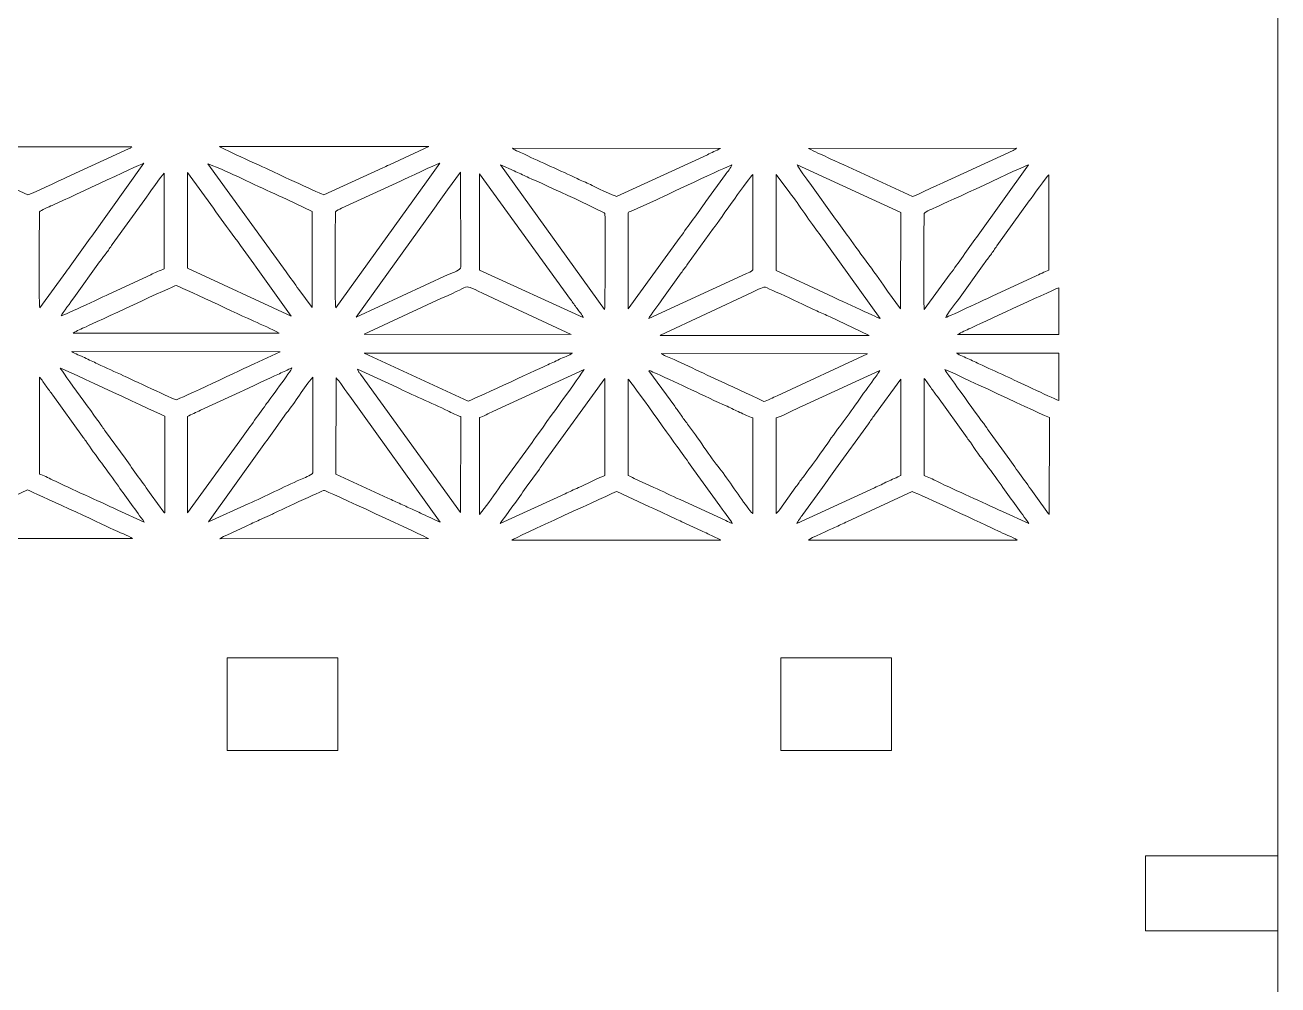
# Model space of a CAD drawing. Header units: inches. Extents: x -60.4 to -14.9, y -20.3 to 14.1.
# Drawn here: x -24.09 to -21.255, y -9.433 to -7.26 of the extents above; entities that cross this region are included whole.
import ezdxf

# ---------------------------------------------------------------- set-up
doc = ezdxf.new("R2010")
doc.units = ezdxf.units.IN
doc.header["$MEASUREMENT"] = 0
doc.layers.add('Master Desktop', color=7, linetype='Continuous', plot=False)

msp = doc.modelspace()

# ---------------------------------------------------------------- linework, layer by layer
at = {"layer": 'Master Desktop', "lineweight": 18}
msp.add_open_spline([(-21.2548, 10.7638), (-21.2548, 10.7638), (-21.2548, -11.49), (-21.2548, -11.49), (-21.2548, -11.49), (-21.2548, -11.49), (-21.2548, -11.6795), (-21.2548, -11.6795)], degree=3, knots=[0, 0, 0, 0, 0.333333, 0.333333, 0.333333, 0.333333, 1, 1, 1, 1], dxfattribs=at)
at = {"layer": 'Master Desktop', "color": 5, "lineweight": 9}
for points, knots in [([(-23.849, -7.5356), (-23.8515, -7.5383), (-23.8523, -7.5383), (-23.8564, -7.5402), (-23.8564, -7.5402), (-23.8564, -7.5402), (-23.9961, -7.6046), (-23.9961, -7.6046), (-23.9961, -7.6046), (-24.0101, -7.6108), (-24.08, -7.6445), (-24.084, -7.6444), (-24.084, -7.6444), (-24.084, -7.6444), (-24.2018, -7.5905), (-24.2018, -7.5905), (-24.2018, -7.5905), (-24.2226, -7.58), (-24.2574, -7.5659), (-24.2763, -7.5563), (-24.2763, -7.5563), (-24.2911, -7.5489), (-24.305, -7.5437), (-24.3191, -7.5357), (-24.3191, -7.5357), (-24.3191, -7.5357), (-23.849, -7.5356), (-23.849, -7.5356)], [0, 0, 0, 0, 0.125, 0.125, 0.125, 0.125, 0.25, 0.25, 0.25, 0.25, 0.375, 0.375, 0.375, 0.375, 0.5, 0.5, 0.5, 0.5, 0.625, 0.625, 0.625, 0.625, 0.75, 0.75, 0.75, 0.75, 1, 1, 1, 1]), ([(-23.2656, -7.5761), (-23.2717, -7.5787), (-23.2755, -7.5808), (-23.2809, -7.5834), (-23.2809, -7.5834), (-23.2809, -7.5834), (-23.4141, -7.6443), (-23.4141, -7.6443), (-23.4141, -7.6443), (-23.4158, -7.6443), (-23.5234, -7.5947), (-23.5328, -7.59), (-23.5328, -7.59), (-23.5396, -7.5865), (-23.6443, -7.5397), (-23.6503, -7.5346), (-23.6503, -7.5346), (-23.6503, -7.5346), (-23.1768, -7.5347), (-23.1768, -7.5347), (-23.1768, -7.5347), (-23.1768, -7.5347), (-23.2656, -7.5761), (-23.2656, -7.5761)], [0, 0, 0, 0, 0.142857, 0.142857, 0.142857, 0.142857, 0.285714, 0.285714, 0.285714, 0.285714, 0.428571, 0.428571, 0.428571, 0.428571, 0.571429, 0.571429, 0.571429, 0.571429, 0.714286, 0.714286, 0.714286, 0.714286, 1, 1, 1, 1]), ([(-22.5168, -7.5391), (-22.5261, -7.5443), (-22.5363, -7.5489), (-22.5462, -7.5533), (-22.5462, -7.5533), (-22.5462, -7.5533), (-22.7519, -7.6478), (-22.7519, -7.6478), (-22.7519, -7.6478), (-22.7554, -7.6479), (-22.804, -7.6249), (-22.8109, -7.6212), (-22.8109, -7.6212), (-22.8209, -7.6161), (-22.8315, -7.6123), (-22.841, -7.6076), (-22.841, -7.6076), (-22.8768, -7.5898), (-22.9258, -7.5697), (-22.9587, -7.5529), (-22.9587, -7.5529), (-22.965, -7.5498), (-22.983, -7.5431), (-22.987, -7.5389), (-22.987, -7.5389), (-22.987, -7.5389), (-22.5168, -7.5391), (-22.5168, -7.5391)], [0, 0, 0, 0, 0.125, 0.125, 0.125, 0.125, 0.25, 0.25, 0.25, 0.25, 0.375, 0.375, 0.375, 0.375, 0.5, 0.5, 0.5, 0.5, 0.625, 0.625, 0.625, 0.625, 0.75, 0.75, 0.75, 0.75, 1, 1, 1, 1]), ([(-21.8468, -7.5389), (-21.8494, -7.5416), (-21.8502, -7.5416), (-21.8543, -7.5435), (-21.8543, -7.5435), (-21.8543, -7.5435), (-21.994, -7.6079), (-21.994, -7.6079), (-21.994, -7.6079), (-22.0079, -7.6141), (-22.0779, -7.6479), (-22.0819, -7.6478), (-22.0819, -7.6478), (-22.0819, -7.6478), (-22.1997, -7.5939), (-22.1997, -7.5939), (-22.1997, -7.5939), (-22.2205, -7.5834), (-22.2553, -7.5692), (-22.2742, -7.5596), (-22.2742, -7.5596), (-22.2889, -7.5522), (-22.3029, -7.547), (-22.317, -7.539), (-22.317, -7.539), (-22.317, -7.539), (-21.8468, -7.5389), (-21.8468, -7.5389)], [0, 0, 0, 0, 0.125, 0.125, 0.125, 0.125, 0.25, 0.25, 0.25, 0.25, 0.375, 0.375, 0.375, 0.375, 0.5, 0.5, 0.5, 0.5, 0.625, 0.625, 0.625, 0.625, 0.75, 0.75, 0.75, 0.75, 1, 1, 1, 1]), ([(-24.0579, -7.683), (-24.0553, -7.6792), (-24.0348, -7.6708), (-24.0291, -7.6683), (-24.0291, -7.6683), (-24.0073, -7.6586), (-23.8349, -7.5774), (-23.8218, -7.5729), (-23.8218, -7.5729), (-23.8218, -7.5729), (-23.9394, -7.7375), (-23.9394, -7.7375), (-23.9394, -7.7375), (-23.9589, -7.7632), (-23.9804, -7.7962), (-23.9984, -7.8195), (-23.9984, -7.8195), (-23.9984, -7.8195), (-24.0573, -7.9004), (-24.0573, -7.9004), (-24.0573, -7.9004), (-24.0598, -7.8768), (-24.0579, -7.7219), (-24.0579, -7.6856), (-24.0579, -7.6856), (-24.0579, -7.6856), (-24.0579, -7.683), (-24.0579, -7.683)], [0, 0, 0, 0, 0.125, 0.125, 0.125, 0.125, 0.25, 0.25, 0.25, 0.25, 0.375, 0.375, 0.375, 0.375, 0.5, 0.5, 0.5, 0.5, 0.625, 0.625, 0.625, 0.625, 0.75, 0.75, 0.75, 0.75, 1, 1, 1, 1]), ([(-24.0089, -7.9185), (-24.0059, -7.9117), (-23.9858, -7.8855), (-23.9799, -7.8775), (-23.9799, -7.8775), (-23.9799, -7.8775), (-23.9216, -7.7962), (-23.9216, -7.7962), (-23.9216, -7.7962), (-23.9167, -7.7893), (-23.9121, -7.7832), (-23.907, -7.7765), (-23.907, -7.7765), (-23.902, -7.77), (-23.898, -7.7637), (-23.8929, -7.7565), (-23.8929, -7.7565), (-23.8929, -7.7565), (-23.8196, -7.6546), (-23.8196, -7.6546), (-23.8196, -7.6546), (-23.8122, -7.6449), (-23.7811, -7.6), (-23.7754, -7.5954), (-23.7754, -7.5954), (-23.7754, -7.5954), (-23.7754, -7.8117), (-23.7754, -7.8117), (-23.7754, -7.8117), (-23.7842, -7.8147), (-23.7974, -7.8209), (-23.8057, -7.825), (-23.8057, -7.825), (-23.8057, -7.825), (-23.8925, -7.8652), (-23.8925, -7.8652), (-23.8925, -7.8652), (-23.9042, -7.8703), (-24.0016, -7.9168), (-24.0089, -7.9185)], [0, 0, 0, 0, 0.090909, 0.090909, 0.090909, 0.090909, 0.181818, 0.181818, 0.181818, 0.181818, 0.272727, 0.272727, 0.272727, 0.272727, 0.363636, 0.363636, 0.363636, 0.363636, 0.454545, 0.454545, 0.454545, 0.454545, 0.545455, 0.545455, 0.545455, 0.545455, 0.636364, 0.636364, 0.636364, 0.636364, 0.727273, 0.727273, 0.727273, 0.727273, 0.818182, 0.818182, 0.818182, 0.818182, 1, 1, 1, 1]), ([(-23.7228, -7.5937), (-23.7228, -7.5937), (-23.6641, -7.6744), (-23.6641, -7.6744), (-23.6641, -7.6744), (-23.6338, -7.7178), (-23.5968, -7.7657), (-23.5673, -7.8083), (-23.5673, -7.8083), (-23.5673, -7.8083), (-23.4883, -7.9188), (-23.4883, -7.9188), (-23.4883, -7.9188), (-23.4883, -7.9188), (-23.723, -7.8102), (-23.723, -7.8102), (-23.723, -7.8102), (-23.723, -7.8102), (-23.7228, -7.5937), (-23.7228, -7.5937)], [0, 0, 0, 0, 0.166667, 0.166667, 0.166667, 0.166667, 0.333333, 0.333333, 0.333333, 0.333333, 0.5, 0.5, 0.5, 0.5, 0.666667, 0.666667, 0.666667, 0.666667, 1, 1, 1, 1]), ([(-23.4706, -7.8588), (-23.4802, -7.8451), (-23.4906, -7.8318), (-23.4998, -7.8183), (-23.4998, -7.8183), (-23.4998, -7.8183), (-23.6766, -7.5737), (-23.6766, -7.5737), (-23.6766, -7.5737), (-23.6766, -7.5737), (-23.6455, -7.5863), (-23.6455, -7.5863), (-23.6455, -7.5863), (-23.5984, -7.6077), (-23.5447, -7.6339), (-23.4986, -7.6541), (-23.4986, -7.6541), (-23.4986, -7.6541), (-23.4405, -7.6817), (-23.4405, -7.6817), (-23.4405, -7.6817), (-23.4405, -7.6817), (-23.4409, -7.8993), (-23.4409, -7.8993), (-23.4409, -7.8993), (-23.4409, -7.8993), (-23.4706, -7.8588), (-23.4706, -7.8588)], [0, 0, 0, 0, 0.125, 0.125, 0.125, 0.125, 0.25, 0.25, 0.25, 0.25, 0.375, 0.375, 0.375, 0.375, 0.5, 0.5, 0.5, 0.5, 0.625, 0.625, 0.625, 0.625, 0.75, 0.75, 0.75, 0.75, 1, 1, 1, 1]), ([(-23.3881, -7.683), (-23.3856, -7.6784), (-23.3789, -7.677), (-23.3739, -7.6747), (-23.3739, -7.6747), (-23.3739, -7.6747), (-23.2406, -7.613), (-23.2406, -7.613), (-23.2406, -7.613), (-23.2256, -7.6064), (-23.161, -7.5749), (-23.1519, -7.5728), (-23.1519, -7.5728), (-23.1611, -7.5872), (-23.1714, -7.6), (-23.1816, -7.6146), (-23.1816, -7.6146), (-23.1816, -7.6146), (-23.3873, -7.9003), (-23.3873, -7.9003), (-23.3873, -7.9003), (-23.3894, -7.8854), (-23.3881, -7.7152), (-23.3881, -7.6856), (-23.3881, -7.6856), (-23.3881, -7.6856), (-23.3881, -7.683), (-23.3881, -7.683)], [0, 0, 0, 0, 0.125, 0.125, 0.125, 0.125, 0.25, 0.25, 0.25, 0.25, 0.375, 0.375, 0.375, 0.375, 0.5, 0.5, 0.5, 0.5, 0.625, 0.625, 0.625, 0.625, 0.75, 0.75, 0.75, 0.75, 1, 1, 1, 1]), ([(-23.1639, -7.6744), (-23.1542, -7.6609), (-23.1442, -7.6471), (-23.1343, -7.633), (-23.1343, -7.633), (-23.1343, -7.633), (-23.1047, -7.5927), (-23.1047, -7.5927), (-23.1047, -7.5927), (-23.1047, -7.5927), (-23.1044, -7.8071), (-23.1044, -7.8071), (-23.1044, -7.8071), (-23.1044, -7.8152), (-23.1208, -7.8195), (-23.1328, -7.8248), (-23.1328, -7.8248), (-23.1328, -7.8248), (-23.3411, -7.9208), (-23.3411, -7.9208), (-23.3411, -7.9208), (-23.3411, -7.9208), (-23.1639, -7.6744), (-23.1639, -7.6744)], [0, 0, 0, 0, 0.142857, 0.142857, 0.142857, 0.142857, 0.285714, 0.285714, 0.285714, 0.285714, 0.428571, 0.428571, 0.428571, 0.428571, 0.571429, 0.571429, 0.571429, 0.571429, 0.714286, 0.714286, 0.714286, 0.714286, 1, 1, 1, 1]), ([(-23.0617, -7.5967), (-23.0617, -7.5967), (-22.856, -7.8808), (-22.856, -7.8808), (-22.856, -7.8808), (-22.8505, -7.8882), (-22.8466, -7.8946), (-22.8411, -7.9015), (-22.8411, -7.9015), (-22.837, -7.9066), (-22.8293, -7.9166), (-22.827, -7.9218), (-22.827, -7.9218), (-22.827, -7.9218), (-23.0617, -7.8144), (-23.0617, -7.8144), (-23.0617, -7.8144), (-23.0617, -7.8144), (-23.0617, -7.5967), (-23.0617, -7.5967)], [0, 0, 0, 0, 0.166667, 0.166667, 0.166667, 0.166667, 0.333333, 0.333333, 0.333333, 0.333333, 0.5, 0.5, 0.5, 0.5, 0.666667, 0.666667, 0.666667, 0.666667, 1, 1, 1, 1]), ([(-23.0141, -7.5763), (-23.0141, -7.5763), (-22.9837, -7.59), (-22.9837, -7.59), (-22.9837, -7.59), (-22.9786, -7.5925), (-22.9734, -7.5946), (-22.968, -7.597), (-22.968, -7.597), (-22.9626, -7.5995), (-22.9597, -7.6013), (-22.9537, -7.6038), (-22.9537, -7.6038), (-22.9428, -7.6084), (-22.7791, -7.6829), (-22.778, -7.6863), (-22.778, -7.6863), (-22.7775, -7.6878), (-22.7769, -7.8913), (-22.7789, -7.9037), (-22.7789, -7.9037), (-22.7789, -7.9037), (-23.0141, -7.5763), (-23.0141, -7.5763)], [0, 0, 0, 0, 0.142857, 0.142857, 0.142857, 0.142857, 0.285714, 0.285714, 0.285714, 0.285714, 0.428571, 0.428571, 0.428571, 0.428571, 0.571429, 0.571429, 0.571429, 0.571429, 0.714286, 0.714286, 0.714286, 0.714286, 1, 1, 1, 1]), ([(-22.7256, -7.6876), (-22.7256, -7.6826), (-22.7247, -7.6839), (-22.7201, -7.6818), (-22.7201, -7.6818), (-22.7201, -7.6818), (-22.668, -7.6582), (-22.668, -7.6582), (-22.668, -7.6582), (-22.6492, -7.6498), (-22.5008, -7.5797), (-22.4905, -7.5765), (-22.4905, -7.5765), (-22.4926, -7.582), (-22.5013, -7.5928), (-22.505, -7.598), (-22.505, -7.598), (-22.505, -7.598), (-22.5494, -7.6592), (-22.5494, -7.6592), (-22.5494, -7.6592), (-22.5676, -7.6858), (-22.5886, -7.7131), (-22.6078, -7.7404), (-22.6078, -7.7404), (-22.6078, -7.7404), (-22.7253, -7.9026), (-22.7253, -7.9026), (-22.7253, -7.9026), (-22.7253, -7.9026), (-22.7256, -7.6876), (-22.7256, -7.6876)], [0, 0, 0, 0, 0.111111, 0.111111, 0.111111, 0.111111, 0.222222, 0.222222, 0.222222, 0.222222, 0.333333, 0.333333, 0.333333, 0.333333, 0.444444, 0.444444, 0.444444, 0.444444, 0.555556, 0.555556, 0.555556, 0.555556, 0.666667, 0.666667, 0.666667, 0.666667, 0.777778, 0.777778, 0.777778, 0.777778, 1, 1, 1, 1]), ([(-22.6787, -7.9242), (-22.6755, -7.9166), (-22.6558, -7.8916), (-22.6493, -7.8821), (-22.6493, -7.8821), (-22.6493, -7.8821), (-22.6052, -7.8208), (-22.6052, -7.8208), (-22.6052, -7.8208), (-22.6004, -7.8139), (-22.5958, -7.8081), (-22.5908, -7.8011), (-22.5908, -7.8011), (-22.5908, -7.8011), (-22.5324, -7.7198), (-22.5324, -7.7198), (-22.5324, -7.7198), (-22.5161, -7.6991), (-22.4521, -7.6049), (-22.4431, -7.5982), (-22.4431, -7.5982), (-22.4431, -7.5982), (-22.4431, -7.8143), (-22.4431, -7.8143), (-22.4431, -7.8143), (-22.446, -7.8182), (-22.4529, -7.8201), (-22.4579, -7.8226), (-22.4579, -7.8226), (-22.4579, -7.8226), (-22.6787, -7.9242), (-22.6787, -7.9242)], [0, 0, 0, 0, 0.111111, 0.111111, 0.111111, 0.111111, 0.222222, 0.222222, 0.222222, 0.222222, 0.333333, 0.333333, 0.333333, 0.333333, 0.444444, 0.444444, 0.444444, 0.444444, 0.555556, 0.555556, 0.555556, 0.555556, 0.666667, 0.666667, 0.666667, 0.666667, 0.777778, 0.777778, 0.777778, 0.777778, 1, 1, 1, 1]), ([(-22.3907, -7.5982), (-22.3907, -7.5982), (-22.3593, -7.6395), (-22.3593, -7.6395), (-22.3593, -7.6395), (-22.3397, -7.6659), (-22.3114, -7.7085), (-22.2932, -7.7315), (-22.2932, -7.7315), (-22.2932, -7.7315), (-22.1551, -7.9242), (-22.1551, -7.9242), (-22.1551, -7.9242), (-22.1629, -7.922), (-22.2551, -7.8782), (-22.2736, -7.87), (-22.2736, -7.87), (-22.2736, -7.87), (-22.3907, -7.8156), (-22.3907, -7.8156), (-22.3907, -7.8156), (-22.3907, -7.8156), (-22.3907, -7.5982), (-22.3907, -7.5982)], [0, 0, 0, 0, 0.142857, 0.142857, 0.142857, 0.142857, 0.285714, 0.285714, 0.285714, 0.285714, 0.428571, 0.428571, 0.428571, 0.428571, 0.571429, 0.571429, 0.571429, 0.571429, 0.714286, 0.714286, 0.714286, 0.714286, 1, 1, 1, 1]), ([(-22.1082, -7.6844), (-22.1082, -7.6844), (-22.1087, -7.9026), (-22.1087, -7.9026), (-22.1087, -7.9026), (-22.1087, -7.9026), (-22.1383, -7.8621), (-22.1383, -7.8621), (-22.1383, -7.8621), (-22.1612, -7.8277), (-22.1995, -7.778), (-22.226, -7.7404), (-22.226, -7.7404), (-22.2358, -7.7264), (-22.2459, -7.7129), (-22.2559, -7.699), (-22.2559, -7.699), (-22.2559, -7.699), (-22.3146, -7.6181), (-22.3146, -7.6181), (-22.3146, -7.6181), (-22.3199, -7.6104), (-22.3413, -7.5818), (-22.3433, -7.5765), (-22.3433, -7.5765), (-22.3433, -7.5765), (-22.1082, -7.6844), (-22.1082, -7.6844)], [0, 0, 0, 0, 0.125, 0.125, 0.125, 0.125, 0.25, 0.25, 0.25, 0.25, 0.375, 0.375, 0.375, 0.375, 0.5, 0.5, 0.5, 0.5, 0.625, 0.625, 0.625, 0.625, 0.75, 0.75, 0.75, 0.75, 1, 1, 1, 1]), ([(-22.0558, -7.6863), (-22.0532, -7.6825), (-22.0327, -7.6741), (-22.027, -7.6716), (-22.027, -7.6716), (-22.0052, -7.662), (-21.8328, -7.5807), (-21.8197, -7.5763), (-21.8197, -7.5763), (-21.8197, -7.5763), (-21.9373, -7.7408), (-21.9373, -7.7408), (-21.9373, -7.7408), (-21.9568, -7.7665), (-21.9783, -7.7995), (-21.9963, -7.8228), (-21.9963, -7.8228), (-21.9963, -7.8228), (-22.0552, -7.9037), (-22.0552, -7.9037), (-22.0552, -7.9037), (-22.0577, -7.8801), (-22.0558, -7.7253), (-22.0558, -7.6889), (-22.0558, -7.6889), (-22.0558, -7.6889), (-22.0558, -7.6863), (-22.0558, -7.6863)], [0, 0, 0, 0, 0.125, 0.125, 0.125, 0.125, 0.25, 0.25, 0.25, 0.25, 0.375, 0.375, 0.375, 0.375, 0.5, 0.5, 0.5, 0.5, 0.625, 0.625, 0.625, 0.625, 0.75, 0.75, 0.75, 0.75, 1, 1, 1, 1]), ([(-22.0068, -7.9218), (-22.0038, -7.915), (-21.9837, -7.8888), (-21.9778, -7.8808), (-21.9778, -7.8808), (-21.9778, -7.8808), (-21.9195, -7.7995), (-21.9195, -7.7995), (-21.9195, -7.7995), (-21.9146, -7.7926), (-21.91, -7.7866), (-21.9049, -7.7799), (-21.9049, -7.7799), (-21.8999, -7.7733), (-21.8959, -7.767), (-21.8908, -7.7598), (-21.8908, -7.7598), (-21.8908, -7.7598), (-21.8175, -7.6579), (-21.8175, -7.6579), (-21.8175, -7.6579), (-21.8101, -7.6482), (-21.779, -7.6033), (-21.7733, -7.5987), (-21.7733, -7.5987), (-21.7733, -7.5987), (-21.7733, -7.8151), (-21.7733, -7.8151), (-21.7733, -7.8151), (-21.782, -7.8181), (-21.7953, -7.8242), (-21.8036, -7.8284), (-21.8036, -7.8284), (-21.8036, -7.8284), (-21.8904, -7.8686), (-21.8904, -7.8686), (-21.8904, -7.8686), (-21.9021, -7.8737), (-21.9995, -7.9201), (-22.0068, -7.9218)], [0, 0, 0, 0, 0.090909, 0.090909, 0.090909, 0.090909, 0.181818, 0.181818, 0.181818, 0.181818, 0.272727, 0.272727, 0.272727, 0.272727, 0.363636, 0.363636, 0.363636, 0.363636, 0.454545, 0.454545, 0.454545, 0.454545, 0.545455, 0.545455, 0.545455, 0.545455, 0.636364, 0.636364, 0.636364, 0.636364, 0.727273, 0.727273, 0.727273, 0.727273, 0.818182, 0.818182, 0.818182, 0.818182, 1, 1, 1, 1]), ([(-23.9818, -7.957), (-23.9733, -7.9522), (-23.9627, -7.9475), (-23.9523, -7.9427), (-23.9523, -7.9427), (-23.9337, -7.9342), (-23.7527, -7.8495), (-23.7485, -7.8496), (-23.7485, -7.8496), (-23.7444, -7.8497), (-23.5981, -7.9189), (-23.5726, -7.9301), (-23.5726, -7.9301), (-23.553, -7.9388), (-23.5338, -7.9478), (-23.5153, -7.957), (-23.5153, -7.957), (-23.5153, -7.957), (-23.9818, -7.957), (-23.9818, -7.957)], [0, 0, 0, 0, 0.166667, 0.166667, 0.166667, 0.166667, 0.333333, 0.333333, 0.333333, 0.333333, 0.5, 0.5, 0.5, 0.5, 0.666667, 0.666667, 0.666667, 0.666667, 1, 1, 1, 1]), ([(-23.1477, -7.8785), (-23.0684, -7.8461), (-23.1128, -7.842), (-23.0296, -7.8789), (-23.0296, -7.8789), (-23.0296, -7.8789), (-22.8541, -7.9603), (-22.8541, -7.9603), (-22.8541, -7.9603), (-22.8541, -7.9603), (-23.3232, -7.96), (-23.3232, -7.96), (-23.3232, -7.96), (-23.3232, -7.96), (-23.1477, -7.8785), (-23.1477, -7.8785)], [0, 0, 0, 0, 0.2, 0.2, 0.2, 0.2, 0.4, 0.4, 0.4, 0.4, 0.6, 0.6, 0.6, 0.6, 1, 1, 1, 1]), ([(-22.6531, -7.9624), (-22.6528, -7.9621), (-22.6523, -7.9618), (-22.6521, -7.9616), (-22.6521, -7.9616), (-22.6521, -7.9616), (-22.4455, -7.8652), (-22.4455, -7.8652), (-22.4455, -7.8652), (-22.4402, -7.8627), (-22.4202, -7.8527), (-22.4164, -7.8529), (-22.4164, -7.8529), (-22.4131, -7.8531), (-22.3112, -7.9009), (-22.2986, -7.9069), (-22.2986, -7.9069), (-22.288, -7.9119), (-22.2788, -7.9155), (-22.2685, -7.9207), (-22.2685, -7.9207), (-22.2685, -7.9207), (-22.1817, -7.9616), (-22.1817, -7.9616), (-22.1817, -7.9616), (-22.1816, -7.9614), (-22.181, -7.9621), (-22.1801, -7.9624), (-22.1801, -7.9624), (-22.1801, -7.9624), (-22.6531, -7.9624), (-22.6531, -7.9624)], [0, 0, 0, 0, 0.111111, 0.111111, 0.111111, 0.111111, 0.222222, 0.222222, 0.222222, 0.222222, 0.333333, 0.333333, 0.333333, 0.333333, 0.444444, 0.444444, 0.444444, 0.444444, 0.555556, 0.555556, 0.555556, 0.555556, 0.666667, 0.666667, 0.666667, 0.666667, 0.777778, 0.777778, 0.777778, 0.777778, 1, 1, 1, 1]), ([(-21.7507, -7.9603), (-21.8659, -7.9603), (-21.9797, -7.9603), (-21.9797, -7.9603), (-21.9797, -7.9603), (-21.9712, -7.9555), (-21.9606, -7.9509), (-21.9501, -7.946), (-21.9501, -7.946), (-21.9331, -7.9382), (-21.7788, -7.866), (-21.7507, -7.8544)], [0, 0, 0, 0, 0.25, 0.25, 0.25, 0.25, 0.5, 0.5, 0.5, 0.5, 1, 1, 1, 1]), ([(-23.5717, -8.0269), (-23.5915, -8.0354), (-23.7437, -8.108), (-23.7483, -8.108), (-23.7483, -8.108), (-23.7525, -8.108), (-23.8531, -8.0603), (-23.8672, -8.0539), (-23.8672, -8.0539), (-23.8869, -8.0449), (-23.9061, -8.0361), (-23.9262, -8.0267), (-23.9262, -8.0267), (-23.9361, -8.0221), (-23.9456, -8.0179), (-23.956, -8.0127), (-23.956, -8.0127), (-23.9641, -8.0087), (-23.9779, -8.004), (-23.9844, -7.9991), (-23.9844, -7.9991), (-23.9844, -7.9991), (-23.5127, -7.9997), (-23.5127, -7.9997), (-23.5127, -7.9997), (-23.5127, -7.9997), (-23.5717, -8.0269), (-23.5717, -8.0269)], [0, 0, 0, 0, 0.125, 0.125, 0.125, 0.125, 0.25, 0.25, 0.25, 0.25, 0.375, 0.375, 0.375, 0.375, 0.5, 0.5, 0.5, 0.5, 0.625, 0.625, 0.625, 0.625, 0.75, 0.75, 0.75, 0.75, 1, 1, 1, 1]), ([(-22.8515, -8.0027), (-22.8582, -8.0075), (-22.8726, -8.0123), (-22.8809, -8.0165), (-22.8809, -8.0165), (-22.8908, -8.0216), (-22.9008, -8.026), (-22.9108, -8.0305), (-22.9108, -8.0305), (-22.9359, -8.042), (-23.0839, -8.1113), (-23.0876, -8.1113), (-23.0876, -8.1113), (-23.0876, -8.1113), (-23.3232, -8.0024), (-23.3232, -8.0024), (-23.3232, -8.0024), (-23.3232, -8.0024), (-22.8515, -8.0027), (-22.8515, -8.0027)], [0, 0, 0, 0, 0.166667, 0.166667, 0.166667, 0.166667, 0.333333, 0.333333, 0.333333, 0.333333, 0.5, 0.5, 0.5, 0.5, 0.666667, 0.666667, 0.666667, 0.666667, 1, 1, 1, 1]), ([(-22.4183, -8.1124), (-22.422, -8.1092), (-22.4957, -8.0755), (-22.5053, -8.0713), (-22.5053, -8.0713), (-22.5477, -8.0525), (-22.5978, -8.0271), (-22.6365, -8.0106), (-22.6365, -8.0106), (-22.6415, -8.0085), (-22.6453, -8.007), (-22.65, -8.0034), (-22.65, -8.0034), (-22.65, -8.0034), (-22.1836, -8.0041), (-22.1836, -8.0041), (-22.1836, -8.0041), (-22.1836, -8.0041), (-22.3884, -8.0991), (-22.3884, -8.0991), (-22.3884, -8.0991), (-22.3965, -8.103), (-22.4103, -8.1099), (-22.4183, -8.1124)], [0, 0, 0, 0, 0.142857, 0.142857, 0.142857, 0.142857, 0.285714, 0.285714, 0.285714, 0.285714, 0.428571, 0.428571, 0.428571, 0.428571, 0.571429, 0.571429, 0.571429, 0.571429, 0.714286, 0.714286, 0.714286, 0.714286, 1, 1, 1, 1]), ([(-21.7507, -8.1098), (-21.771, -8.1016), (-21.8525, -8.0629), (-21.8651, -8.0572), (-21.8651, -8.0572), (-21.8848, -8.0482), (-21.904, -8.0394), (-21.9241, -8.0301), (-21.9241, -8.0301), (-21.9339, -8.0254), (-21.9435, -8.0212), (-21.9539, -8.016), (-21.9539, -8.016), (-21.962, -8.012), (-21.9758, -8.0074), (-21.9823, -8.0024), (-21.9823, -8.0024), (-21.9823, -8.0024), (-21.8672, -8.0026), (-21.7507, -8.0027)], [0, 0, 0, 0, 0.166667, 0.166667, 0.166667, 0.166667, 0.333333, 0.333333, 0.333333, 0.333333, 0.5, 0.5, 0.5, 0.5, 0.666667, 0.666667, 0.666667, 0.666667, 1, 1, 1, 1]), ([(-23.7744, -8.3642), (-23.7747, -8.3639), (-23.7751, -8.3636), (-23.7753, -8.3634), (-23.7753, -8.3634), (-23.7755, -8.3632), (-23.7759, -8.3629), (-23.7762, -8.3626), (-23.7762, -8.3626), (-23.7762, -8.3626), (-23.8052, -8.323), (-23.8052, -8.323), (-23.8052, -8.323), (-23.815, -8.3091), (-23.8241, -8.2956), (-23.8343, -8.2823), (-23.8343, -8.2823), (-23.8449, -8.2685), (-23.8535, -8.2547), (-23.8639, -8.2407), (-23.8639, -8.2407), (-23.8639, -8.2407), (-23.9085, -8.1797), (-23.9085, -8.1797), (-23.9085, -8.1797), (-23.9112, -8.176), (-23.9132, -8.1725), (-23.9159, -8.1687), (-23.9159, -8.1687), (-23.9266, -8.1534), (-24.007, -8.044), (-24.0106, -8.0365), (-24.0106, -8.0365), (-24.0026, -8.0387), (-23.7796, -8.1438), (-23.7742, -8.1451), (-23.7742, -8.1451), (-23.7742, -8.1451), (-23.7744, -8.3642), (-23.7744, -8.3642)], [0, 0, 0, 0, 0.090909, 0.090909, 0.090909, 0.090909, 0.181818, 0.181818, 0.181818, 0.181818, 0.272727, 0.272727, 0.272727, 0.272727, 0.363636, 0.363636, 0.363636, 0.363636, 0.454545, 0.454545, 0.454545, 0.454545, 0.545455, 0.545455, 0.545455, 0.545455, 0.636364, 0.636364, 0.636364, 0.636364, 0.727273, 0.727273, 0.727273, 0.727273, 0.818182, 0.818182, 0.818182, 0.818182, 1, 1, 1, 1]), ([(-23.723, -8.1461), (-23.7143, -8.1411), (-23.7033, -8.1366), (-23.6935, -8.1318), (-23.6935, -8.1318), (-23.6935, -8.1318), (-23.6046, -8.0907), (-23.6046, -8.0907), (-23.6046, -8.0907), (-23.5775, -8.0791), (-23.5427, -8.0612), (-23.5147, -8.0491), (-23.5147, -8.0491), (-23.5052, -8.045), (-23.4956, -8.0399), (-23.4863, -8.0362), (-23.4863, -8.0362), (-23.4882, -8.042), (-23.5397, -8.1112), (-23.5451, -8.1188), (-23.5451, -8.1188), (-23.5644, -8.1461), (-23.5844, -8.1725), (-23.6041, -8.2008), (-23.6041, -8.2008), (-23.6041, -8.2008), (-23.723, -8.3643), (-23.723, -8.3643), (-23.723, -8.3643), (-23.723, -8.3643), (-23.723, -8.1461), (-23.723, -8.1461)], [0, 0, 0, 0, 0.111111, 0.111111, 0.111111, 0.111111, 0.222222, 0.222222, 0.222222, 0.222222, 0.333333, 0.333333, 0.333333, 0.333333, 0.444444, 0.444444, 0.444444, 0.444444, 0.555556, 0.555556, 0.555556, 0.555556, 0.666667, 0.666667, 0.666667, 0.666667, 0.777778, 0.777778, 0.777778, 0.777778, 1, 1, 1, 1]), ([(-23.1335, -8.1334), (-23.1251, -8.1375), (-23.1122, -8.1439), (-23.1044, -8.1462), (-23.1044, -8.1462), (-23.1044, -8.1462), (-23.1048, -8.3635), (-23.1048, -8.3635), (-23.1048, -8.3635), (-23.1048, -8.3635), (-23.3313, -8.0503), (-23.3313, -8.0503), (-23.3313, -8.0503), (-23.3326, -8.0483), (-23.3338, -8.0467), (-23.3348, -8.0453), (-23.3348, -8.0453), (-23.3348, -8.0453), (-23.3382, -8.0391), (-23.3382, -8.0391), (-23.3382, -8.0391), (-23.3382, -8.0391), (-23.2492, -8.0798), (-23.2492, -8.0798), (-23.2492, -8.0798), (-23.2161, -8.0964), (-23.1696, -8.1157), (-23.1335, -8.1334)], [0, 0, 0, 0, 0.125, 0.125, 0.125, 0.125, 0.25, 0.25, 0.25, 0.25, 0.375, 0.375, 0.375, 0.375, 0.5, 0.5, 0.5, 0.5, 0.625, 0.625, 0.625, 0.625, 0.75, 0.75, 0.75, 0.75, 1, 1, 1, 1]), ([(-23.0616, -8.1485), (-23.0554, -8.1469), (-23.0389, -8.138), (-23.0317, -8.1347), (-23.0317, -8.1347), (-23.0317, -8.1347), (-22.8253, -8.0398), (-22.8253, -8.0398), (-22.8253, -8.0398), (-22.8292, -8.0478), (-22.9264, -8.1805), (-22.943, -8.2046), (-22.943, -8.2046), (-22.943, -8.2046), (-23.0022, -8.2864), (-23.0022, -8.2864), (-23.0022, -8.2864), (-23.0171, -8.3058), (-23.0318, -8.3293), (-23.0462, -8.3478), (-23.0462, -8.3478), (-23.0462, -8.3478), (-23.0617, -8.3675), (-23.0617, -8.3675), (-23.0617, -8.3675), (-23.0617, -8.3675), (-23.0616, -8.1485), (-23.0616, -8.1485)], [0, 0, 0, 0, 0.125, 0.125, 0.125, 0.125, 0.25, 0.25, 0.25, 0.25, 0.375, 0.375, 0.375, 0.375, 0.5, 0.5, 0.5, 0.5, 0.625, 0.625, 0.625, 0.625, 0.75, 0.75, 0.75, 0.75, 1, 1, 1, 1]), ([(-22.6201, -8.1228), (-22.6201, -8.1228), (-22.6783, -8.0428), (-22.6783, -8.0428), (-22.6783, -8.0428), (-22.6783, -8.0428), (-22.6767, -8.0418), (-22.6767, -8.0418), (-22.6767, -8.0418), (-22.6723, -8.0444), (-22.6675, -8.0463), (-22.6615, -8.0489), (-22.6615, -8.0489), (-22.6103, -8.0715), (-22.5538, -8.0997), (-22.5013, -8.123), (-22.5013, -8.123), (-22.4913, -8.1275), (-22.4827, -8.1321), (-22.4727, -8.1366), (-22.4727, -8.1366), (-22.4652, -8.14), (-22.4508, -8.1476), (-22.4431, -8.1491), (-22.4431, -8.1491), (-22.4431, -8.1491), (-22.4432, -8.3659), (-22.4432, -8.3659), (-22.4432, -8.3659), (-22.4435, -8.3656), (-22.444, -8.3653), (-22.4442, -8.3651), (-22.4442, -8.3651), (-22.4442, -8.3651), (-22.4469, -8.3628), (-22.4469, -8.3628), (-22.4469, -8.3628), (-22.4482, -8.3615), (-22.4476, -8.3619), (-22.4488, -8.3603), (-22.4488, -8.3603), (-22.4504, -8.3582), (-22.4507, -8.3578), (-22.4525, -8.3555), (-22.4525, -8.3555), (-22.4718, -8.331), (-22.4993, -8.2876), (-22.518, -8.2643), (-22.518, -8.2643), (-22.5391, -8.2383), (-22.5683, -8.1927), (-22.5909, -8.1634), (-22.5909, -8.1634), (-22.5965, -8.1561), (-22.6013, -8.1495), (-22.6058, -8.1427), (-22.6058, -8.1427), (-22.6107, -8.1354), (-22.6153, -8.1297), (-22.6201, -8.1228)], [0, 0, 0, 0, 0.0625, 0.0625, 0.0625, 0.0625, 0.125, 0.125, 0.125, 0.125, 0.1875, 0.1875, 0.1875, 0.1875, 0.25, 0.25, 0.25, 0.25, 0.3125, 0.3125, 0.3125, 0.3125, 0.375, 0.375, 0.375, 0.375, 0.4375, 0.4375, 0.4375, 0.4375, 0.5, 0.5, 0.5, 0.5, 0.5625, 0.5625, 0.5625, 0.5625, 0.625, 0.625, 0.625, 0.625, 0.6875, 0.6875, 0.6875, 0.6875, 0.75, 0.75, 0.75, 0.75, 0.8125, 0.8125, 0.8125, 0.8125, 0.875, 0.875, 0.875, 0.875, 1, 1, 1, 1]), ([(-22.3907, -8.1491), (-22.3813, -8.1473), (-22.3432, -8.1278), (-22.3314, -8.1225), (-22.3314, -8.1225), (-22.3314, -8.1225), (-22.1557, -8.0418), (-22.1557, -8.0418), (-22.1557, -8.0418), (-22.1578, -8.0457), (-22.1663, -8.0573), (-22.17, -8.0624), (-22.17, -8.0624), (-22.1925, -8.0926), (-22.2209, -8.1347), (-22.2429, -8.1634), (-22.2429, -8.1634), (-22.2653, -8.1925), (-22.2954, -8.2391), (-22.3164, -8.2651), (-22.3164, -8.2651), (-22.3221, -8.2722), (-22.3248, -8.2781), (-22.3307, -8.2851), (-22.3307, -8.2851), (-22.3367, -8.2922), (-22.3399, -8.2982), (-22.3457, -8.3056), (-22.3457, -8.3056), (-22.3457, -8.3056), (-22.382, -8.3563), (-22.382, -8.3563), (-22.382, -8.3563), (-22.3835, -8.3582), (-22.3839, -8.359), (-22.3856, -8.3612), (-22.3856, -8.3612), (-22.3856, -8.3612), (-22.3907, -8.3659), (-22.3907, -8.3659), (-22.3907, -8.3659), (-22.3907, -8.3659), (-22.3907, -8.1491), (-22.3907, -8.1491)], [0, 0, 0, 0, 0.083333, 0.083333, 0.083333, 0.083333, 0.166667, 0.166667, 0.166667, 0.166667, 0.25, 0.25, 0.25, 0.25, 0.333333, 0.333333, 0.333333, 0.333333, 0.416667, 0.416667, 0.416667, 0.416667, 0.5, 0.5, 0.5, 0.5, 0.583333, 0.583333, 0.583333, 0.583333, 0.666667, 0.666667, 0.666667, 0.666667, 0.75, 0.75, 0.75, 0.75, 0.833333, 0.833333, 0.833333, 0.833333, 1, 1, 1, 1]), ([(-21.7723, -8.3675), (-21.7726, -8.3673), (-21.773, -8.3669), (-21.7732, -8.3667), (-21.7732, -8.3667), (-21.7734, -8.3665), (-21.7738, -8.3662), (-21.7741, -8.366), (-21.7741, -8.366), (-21.7741, -8.366), (-21.8031, -8.3263), (-21.8031, -8.3263), (-21.8031, -8.3263), (-21.8129, -8.3124), (-21.822, -8.2989), (-21.8322, -8.2856), (-21.8322, -8.2856), (-21.8428, -8.2718), (-21.8513, -8.258), (-21.8618, -8.2441), (-21.8618, -8.2441), (-21.8618, -8.2441), (-21.9064, -8.183), (-21.9064, -8.183), (-21.9064, -8.183), (-21.909, -8.1793), (-21.9111, -8.1759), (-21.9138, -8.172), (-21.9138, -8.172), (-21.9245, -8.1567), (-22.0049, -8.0474), (-22.0085, -8.0398), (-22.0085, -8.0398), (-22.0005, -8.042), (-21.7775, -8.1471), (-21.7721, -8.1485), (-21.7721, -8.1485), (-21.7721, -8.1485), (-21.7723, -8.3675), (-21.7723, -8.3675)], [0, 0, 0, 0, 0.090909, 0.090909, 0.090909, 0.090909, 0.181818, 0.181818, 0.181818, 0.181818, 0.272727, 0.272727, 0.272727, 0.272727, 0.363636, 0.363636, 0.363636, 0.363636, 0.454545, 0.454545, 0.454545, 0.454545, 0.545455, 0.545455, 0.545455, 0.545455, 0.636364, 0.636364, 0.636364, 0.636364, 0.727273, 0.727273, 0.727273, 0.727273, 0.818182, 0.818182, 0.818182, 0.818182, 1, 1, 1, 1]), ([(-24.0574, -8.057), (-24.0522, -8.0626), (-24.0479, -8.0701), (-24.0428, -8.077), (-24.0428, -8.077), (-24.0372, -8.0844), (-24.0332, -8.0903), (-24.0277, -8.0976), (-24.0277, -8.0976), (-24.0277, -8.0976), (-23.9604, -8.1913), (-23.9604, -8.1913), (-23.9604, -8.1913), (-23.9581, -8.1945), (-23.9553, -8.1977), (-23.9531, -8.2011), (-23.9531, -8.2011), (-23.9323, -8.2323), (-23.9016, -8.2714), (-23.8792, -8.3038), (-23.8792, -8.3038), (-23.8604, -8.3308), (-23.8384, -8.3598), (-23.8208, -8.3851), (-23.8208, -8.3851), (-23.8208, -8.3851), (-23.8801, -8.3581), (-23.8801, -8.3581), (-23.8801, -8.3581), (-23.9275, -8.3356), (-23.9828, -8.3117), (-24.0289, -8.2893), (-24.0289, -8.2893), (-24.0378, -8.2849), (-24.0495, -8.2791), (-24.0579, -8.2764), (-24.0579, -8.2764), (-24.0579, -8.2764), (-24.0574, -8.057), (-24.0574, -8.057)], [0, 0, 0, 0, 0.090909, 0.090909, 0.090909, 0.090909, 0.181818, 0.181818, 0.181818, 0.181818, 0.272727, 0.272727, 0.272727, 0.272727, 0.363636, 0.363636, 0.363636, 0.363636, 0.454545, 0.454545, 0.454545, 0.454545, 0.545455, 0.545455, 0.545455, 0.545455, 0.636364, 0.636364, 0.636364, 0.636364, 0.727273, 0.727273, 0.727273, 0.727273, 0.818182, 0.818182, 0.818182, 0.818182, 1, 1, 1, 1]), ([(-23.5574, -8.22), (-23.5482, -8.206), (-23.5375, -8.1927), (-23.5276, -8.1786), (-23.5276, -8.1786), (-23.5276, -8.1786), (-23.4983, -8.1379), (-23.4983, -8.1379), (-23.4983, -8.1379), (-23.4812, -8.1166), (-23.4577, -8.0783), (-23.4394, -8.0572), (-23.4394, -8.0572), (-23.4394, -8.0572), (-23.4393, -8.2734), (-23.4393, -8.2734), (-23.4393, -8.2734), (-23.4393, -8.2773), (-23.4475, -8.2797), (-23.4522, -8.282), (-23.4522, -8.282), (-23.4576, -8.2845), (-23.4612, -8.2861), (-23.4669, -8.2886), (-23.4669, -8.2886), (-23.506, -8.3058), (-23.5454, -8.3262), (-23.5854, -8.3437), (-23.5854, -8.3437), (-23.5854, -8.3437), (-23.6755, -8.3845), (-23.6755, -8.3845), (-23.6755, -8.3845), (-23.6755, -8.3845), (-23.5574, -8.22), (-23.5574, -8.22)], [0, 0, 0, 0, 0.1, 0.1, 0.1, 0.1, 0.2, 0.2, 0.2, 0.2, 0.3, 0.3, 0.3, 0.3, 0.4, 0.4, 0.4, 0.4, 0.5, 0.5, 0.5, 0.5, 0.6, 0.6, 0.6, 0.6, 0.7, 0.7, 0.7, 0.7, 0.8, 0.8, 0.8, 0.8, 1, 1, 1, 1]), ([(-23.3866, -8.0588), (-23.3819, -8.062), (-23.3606, -8.0928), (-23.3557, -8.0999), (-23.3557, -8.0999), (-23.3557, -8.0999), (-23.1508, -8.3851), (-23.1508, -8.3851), (-23.1508, -8.3851), (-23.1645, -8.3801), (-23.1829, -8.3701), (-23.1955, -8.3646), (-23.1955, -8.3646), (-23.2013, -8.3621), (-23.2046, -8.3607), (-23.2101, -8.358), (-23.2101, -8.358), (-23.2208, -8.3528), (-23.2299, -8.349), (-23.2401, -8.3443), (-23.2401, -8.3443), (-23.2501, -8.3397), (-23.259, -8.3353), (-23.269, -8.3308), (-23.269, -8.3308), (-23.269, -8.3308), (-23.3869, -8.2768), (-23.3869, -8.2768), (-23.3869, -8.2768), (-23.3869, -8.2768), (-23.3866, -8.0588), (-23.3866, -8.0588)], [0, 0, 0, 0, 0.111111, 0.111111, 0.111111, 0.111111, 0.222222, 0.222222, 0.222222, 0.222222, 0.333333, 0.333333, 0.333333, 0.333333, 0.444444, 0.444444, 0.444444, 0.444444, 0.555556, 0.555556, 0.555556, 0.555556, 0.666667, 0.666667, 0.666667, 0.666667, 0.777778, 0.777778, 0.777778, 0.777778, 1, 1, 1, 1]), ([(-23.0152, -8.3884), (-22.9972, -8.3629), (-22.9752, -8.3338), (-22.9562, -8.3063), (-22.9562, -8.3063), (-22.9562, -8.3063), (-22.9263, -8.2649), (-22.9263, -8.2649), (-22.9263, -8.2649), (-22.921, -8.2574), (-22.9167, -8.251), (-22.9114, -8.2442), (-22.9114, -8.2442), (-22.9114, -8.2442), (-22.778, -8.0603), (-22.778, -8.0603), (-22.778, -8.0603), (-22.778, -8.0603), (-22.778, -8.2797), (-22.778, -8.2797), (-22.778, -8.2797), (-22.788, -8.2829), (-22.8244, -8.301), (-22.8379, -8.307), (-22.8379, -8.307), (-22.8489, -8.3118), (-22.8581, -8.3163), (-22.8679, -8.3208), (-22.8679, -8.3208), (-22.8679, -8.3208), (-23.0152, -8.3884), (-23.0152, -8.3884)], [0, 0, 0, 0, 0.111111, 0.111111, 0.111111, 0.111111, 0.222222, 0.222222, 0.222222, 0.222222, 0.333333, 0.333333, 0.333333, 0.333333, 0.444444, 0.444444, 0.444444, 0.444444, 0.555556, 0.555556, 0.555556, 0.555556, 0.666667, 0.666667, 0.666667, 0.666667, 0.777778, 0.777778, 0.777778, 0.777778, 1, 1, 1, 1]), ([(-22.7254, -8.0614), (-22.7199, -8.066), (-22.6189, -8.2086), (-22.6069, -8.2245), (-22.6069, -8.2245), (-22.5967, -8.238), (-22.5878, -8.2524), (-22.5774, -8.2662), (-22.5774, -8.2662), (-22.5774, -8.2662), (-22.518, -8.3479), (-22.518, -8.3479), (-22.518, -8.3479), (-22.5154, -8.3517), (-22.5133, -8.3551), (-22.5106, -8.3589), (-22.5106, -8.3589), (-22.5054, -8.3663), (-22.4917, -8.3822), (-22.49, -8.3886), (-22.49, -8.3886), (-22.495, -8.3868), (-22.4993, -8.3841), (-22.5047, -8.3817), (-22.5047, -8.3817), (-22.5047, -8.3817), (-22.6081, -8.3339), (-22.6081, -8.3339), (-22.6081, -8.3339), (-22.6285, -8.325), (-22.6469, -8.3156), (-22.667, -8.3067), (-22.667, -8.3067), (-22.667, -8.3067), (-22.7116, -8.2863), (-22.7116, -8.2863), (-22.7116, -8.2863), (-22.7174, -8.2838), (-22.7201, -8.2816), (-22.7256, -8.2795), (-22.7256, -8.2795), (-22.7256, -8.2795), (-22.7254, -8.0614), (-22.7254, -8.0614)], [0, 0, 0, 0, 0.083333, 0.083333, 0.083333, 0.083333, 0.166667, 0.166667, 0.166667, 0.166667, 0.25, 0.25, 0.25, 0.25, 0.333333, 0.333333, 0.333333, 0.333333, 0.416667, 0.416667, 0.416667, 0.416667, 0.5, 0.5, 0.5, 0.5, 0.583333, 0.583333, 0.583333, 0.583333, 0.666667, 0.666667, 0.666667, 0.666667, 0.75, 0.75, 0.75, 0.75, 0.833333, 0.833333, 0.833333, 0.833333, 1, 1, 1, 1]), ([(-22.3438, -8.3886), (-22.3428, -8.385), (-22.3335, -8.3726), (-22.3301, -8.3677), (-22.3301, -8.3677), (-22.3301, -8.3677), (-22.2858, -8.3066), (-22.2858, -8.3066), (-22.2858, -8.3066), (-22.2753, -8.2933), (-22.2665, -8.2788), (-22.2562, -8.2651), (-22.2562, -8.2651), (-22.2562, -8.2651), (-22.1818, -8.1627), (-22.1818, -8.1627), (-22.1818, -8.1627), (-22.1771, -8.156), (-22.1731, -8.1496), (-22.1677, -8.1427), (-22.1677, -8.1427), (-22.1677, -8.1427), (-22.1082, -8.0614), (-22.1082, -8.0614), (-22.1082, -8.0614), (-22.1082, -8.0614), (-22.1082, -8.2795), (-22.1082, -8.2795), (-22.1082, -8.2795), (-22.1139, -8.2816), (-22.1169, -8.284), (-22.1232, -8.2867), (-22.1232, -8.2867), (-22.1278, -8.2886), (-22.1338, -8.2911), (-22.138, -8.2931), (-22.138, -8.2931), (-22.1487, -8.2982), (-22.1573, -8.3026), (-22.1678, -8.3072), (-22.1678, -8.3072), (-22.1678, -8.3072), (-22.3438, -8.3886), (-22.3438, -8.3886)], [0, 0, 0, 0, 0.083333, 0.083333, 0.083333, 0.083333, 0.166667, 0.166667, 0.166667, 0.166667, 0.25, 0.25, 0.25, 0.25, 0.333333, 0.333333, 0.333333, 0.333333, 0.416667, 0.416667, 0.416667, 0.416667, 0.5, 0.5, 0.5, 0.5, 0.583333, 0.583333, 0.583333, 0.583333, 0.666667, 0.666667, 0.666667, 0.666667, 0.75, 0.75, 0.75, 0.75, 0.833333, 0.833333, 0.833333, 0.833333, 1, 1, 1, 1]), ([(-22.0553, -8.0603), (-22.0501, -8.0659), (-22.0458, -8.0734), (-22.0406, -8.0803), (-22.0406, -8.0803), (-22.0351, -8.0878), (-22.0311, -8.0937), (-22.0256, -8.1009), (-22.0256, -8.1009), (-22.0256, -8.1009), (-21.9583, -8.1946), (-21.9583, -8.1946), (-21.9583, -8.1946), (-21.956, -8.1978), (-21.9532, -8.2011), (-21.951, -8.2044), (-21.951, -8.2044), (-21.9302, -8.2356), (-21.8995, -8.2747), (-21.8771, -8.3071), (-21.8771, -8.3071), (-21.8583, -8.3341), (-21.8363, -8.3632), (-21.8186, -8.3884), (-21.8186, -8.3884), (-21.8186, -8.3884), (-21.878, -8.3614), (-21.878, -8.3614), (-21.878, -8.3614), (-21.9253, -8.339), (-21.9807, -8.3151), (-22.0268, -8.2926), (-22.0268, -8.2926), (-22.0357, -8.2882), (-22.0474, -8.2824), (-22.0558, -8.2797), (-22.0558, -8.2797), (-22.0558, -8.2797), (-22.0553, -8.0603), (-22.0553, -8.0603)], [0, 0, 0, 0, 0.090909, 0.090909, 0.090909, 0.090909, 0.181818, 0.181818, 0.181818, 0.181818, 0.272727, 0.272727, 0.272727, 0.272727, 0.363636, 0.363636, 0.363636, 0.363636, 0.454545, 0.454545, 0.454545, 0.454545, 0.545455, 0.545455, 0.545455, 0.545455, 0.636364, 0.636364, 0.636364, 0.636364, 0.727273, 0.727273, 0.727273, 0.727273, 0.818182, 0.818182, 0.818182, 0.818182, 1, 1, 1, 1]), ([(-24.3194, -8.4225), (-24.3163, -8.4188), (-24.2684, -8.3976), (-24.2608, -8.3942), (-24.2608, -8.3942), (-24.2509, -8.3897), (-24.2408, -8.3849), (-24.2309, -8.3804), (-24.2309, -8.3804), (-24.2309, -8.3804), (-24.0851, -8.3123), (-24.0851, -8.3123), (-24.0851, -8.3123), (-24.0649, -8.3201), (-23.9201, -8.3877), (-23.8907, -8.4019), (-23.8907, -8.4019), (-23.8789, -8.4075), (-23.8562, -8.416), (-23.8473, -8.4223), (-23.8473, -8.4223), (-23.8473, -8.4223), (-24.3194, -8.4225), (-24.3194, -8.4225)], [0, 0, 0, 0, 0.142857, 0.142857, 0.142857, 0.142857, 0.285714, 0.285714, 0.285714, 0.285714, 0.428571, 0.428571, 0.428571, 0.428571, 0.571429, 0.571429, 0.571429, 0.571429, 0.714286, 0.714286, 0.714286, 0.714286, 1, 1, 1, 1]), ([(-23.6414, -8.4177), (-23.6385, -8.4164), (-23.6367, -8.4159), (-23.634, -8.4146), (-23.634, -8.4146), (-23.634, -8.4146), (-23.5896, -8.3941), (-23.5896, -8.3941), (-23.5896, -8.3941), (-23.5793, -8.389), (-23.5698, -8.3847), (-23.5596, -8.3802), (-23.5596, -8.3802), (-23.5596, -8.3802), (-23.5306, -8.3668), (-23.5306, -8.3668), (-23.5306, -8.3668), (-23.524, -8.3636), (-23.4164, -8.3129), (-23.4128, -8.3132), (-23.4128, -8.3132), (-23.4121, -8.3132), (-23.1834, -8.4177), (-23.1775, -8.4223), (-23.1775, -8.4223), (-23.1775, -8.4223), (-23.6493, -8.4226), (-23.6493, -8.4226), (-23.6493, -8.4226), (-23.6493, -8.4226), (-23.6414, -8.4177), (-23.6414, -8.4177)], [0, 0, 0, 0, 0.111111, 0.111111, 0.111111, 0.111111, 0.222222, 0.222222, 0.222222, 0.222222, 0.333333, 0.333333, 0.333333, 0.333333, 0.444444, 0.444444, 0.444444, 0.444444, 0.555556, 0.555556, 0.555556, 0.555556, 0.666667, 0.666667, 0.666667, 0.666667, 0.777778, 0.777778, 0.777778, 0.777778, 1, 1, 1, 1]), ([(-22.9886, -8.4256), (-22.982, -8.421), (-22.7618, -8.3199), (-22.7508, -8.3157), (-22.7508, -8.3157), (-22.7508, -8.3157), (-22.6774, -8.3503), (-22.6774, -8.3503), (-22.6774, -8.3503), (-22.6712, -8.3532), (-22.6686, -8.354), (-22.6629, -8.3569), (-22.6629, -8.3569), (-22.6629, -8.3569), (-22.6186, -8.3776), (-22.6186, -8.3776), (-22.6186, -8.3776), (-22.6135, -8.3802), (-22.6093, -8.3818), (-22.604, -8.3842), (-22.604, -8.3842), (-22.604, -8.3842), (-22.5597, -8.4049), (-22.5597, -8.4049), (-22.5597, -8.4049), (-22.5549, -8.407), (-22.55, -8.4091), (-22.5451, -8.4114), (-22.5451, -8.4114), (-22.5451, -8.4114), (-22.5192, -8.4235), (-22.5192, -8.4235), (-22.5192, -8.4235), (-22.5166, -8.4252), (-22.5184, -8.4236), (-22.5165, -8.4258), (-22.5165, -8.4258), (-22.5165, -8.4258), (-22.9886, -8.4256), (-22.9886, -8.4256)], [0, 0, 0, 0, 0.090909, 0.090909, 0.090909, 0.090909, 0.181818, 0.181818, 0.181818, 0.181818, 0.272727, 0.272727, 0.272727, 0.272727, 0.363636, 0.363636, 0.363636, 0.363636, 0.454545, 0.454545, 0.454545, 0.454545, 0.545455, 0.545455, 0.545455, 0.545455, 0.636364, 0.636364, 0.636364, 0.636364, 0.727273, 0.727273, 0.727273, 0.727273, 0.818182, 0.818182, 0.818182, 0.818182, 1, 1, 1, 1]), ([(-22.3173, -8.4258), (-22.3142, -8.4221), (-22.2662, -8.4009), (-22.2587, -8.3975), (-22.2587, -8.3975), (-22.2488, -8.393), (-22.2387, -8.3882), (-22.2287, -8.3837), (-22.2287, -8.3837), (-22.2287, -8.3837), (-22.083, -8.3157), (-22.083, -8.3157), (-22.083, -8.3157), (-22.0628, -8.3234), (-21.918, -8.391), (-21.8885, -8.4052), (-21.8885, -8.4052), (-21.8768, -8.4108), (-21.8541, -8.4193), (-21.8452, -8.4257), (-21.8452, -8.4257), (-21.8452, -8.4257), (-22.3173, -8.4258), (-22.3173, -8.4258)], [0, 0, 0, 0, 0.142857, 0.142857, 0.142857, 0.142857, 0.285714, 0.285714, 0.285714, 0.285714, 0.428571, 0.428571, 0.428571, 0.428571, 0.571429, 0.571429, 0.571429, 0.571429, 0.714286, 0.714286, 0.714286, 0.714286, 1, 1, 1, 1]), ([(-23.6328, -8.6924), (-23.6328, -8.6924), (-23.3828, -8.6924), (-23.3828, -8.6924), (-23.3828, -8.6924), (-23.3828, -8.6924), (-23.3828, -8.9019), (-23.3828, -8.9019), (-23.3828, -8.9019), (-23.3828, -8.9019), (-23.6328, -8.9019), (-23.6328, -8.9019), (-23.6328, -8.9019), (-23.6328, -8.9019), (-23.6328, -8.6924), (-23.6328, -8.6924)], [0, 0, 0, 0, 0.2, 0.2, 0.2, 0.2, 0.4, 0.4, 0.4, 0.4, 0.6, 0.6, 0.6, 0.6, 1, 1, 1, 1]), ([(-22.3796, -8.6924), (-22.3796, -8.6924), (-22.1296, -8.6924), (-22.1296, -8.6924), (-22.1296, -8.6924), (-22.1296, -8.6924), (-22.1296, -8.9019), (-22.1296, -8.9019), (-22.1296, -8.9019), (-22.1296, -8.9019), (-22.3796, -8.9019), (-22.3796, -8.9019), (-22.3796, -8.9019), (-22.3796, -8.9019), (-22.3796, -8.6924), (-22.3796, -8.6924)], [0, 0, 0, 0, 0.2, 0.2, 0.2, 0.2, 0.4, 0.4, 0.4, 0.4, 0.6, 0.6, 0.6, 0.6, 1, 1, 1, 1])]:
    msp.add_open_spline(points, degree=3, knots=knots, dxfattribs=at)
for points in [[(-21.7507, -7.8544), (-21.7507, -7.8544), (-21.7507, -7.9603), (-21.7507, -7.9603)], [(-21.7507, -8.0027), (-21.7507, -8.0027), (-21.7507, -8.1098), (-21.7507, -8.1098)]]:
    msp.add_open_spline(points, degree=3, dxfattribs=at)
at = {"layer": 'Master Desktop', "lineweight": 9}
msp.add_open_spline([(-21.5548, -9.1405), (-21.5548, -9.1405), (-21.2548, -9.1405), (-21.2548, -9.1405), (-21.2548, -9.1405), (-21.2548, -9.1405), (-21.2548, -9.3105), (-21.2548, -9.3105), (-21.2548, -9.3105), (-21.2548, -9.3105), (-21.5548, -9.3105), (-21.5548, -9.3105), (-21.5548, -9.3105), (-21.5548, -9.3105), (-21.5548, -9.1405), (-21.5548, -9.1405)], degree=3, knots=[0, 0, 0, 0, 0.2, 0.2, 0.2, 0.2, 0.4, 0.4, 0.4, 0.4, 0.6, 0.6, 0.6, 0.6, 1, 1, 1, 1], dxfattribs=at)

doc.saveas('drawing.dxf')
